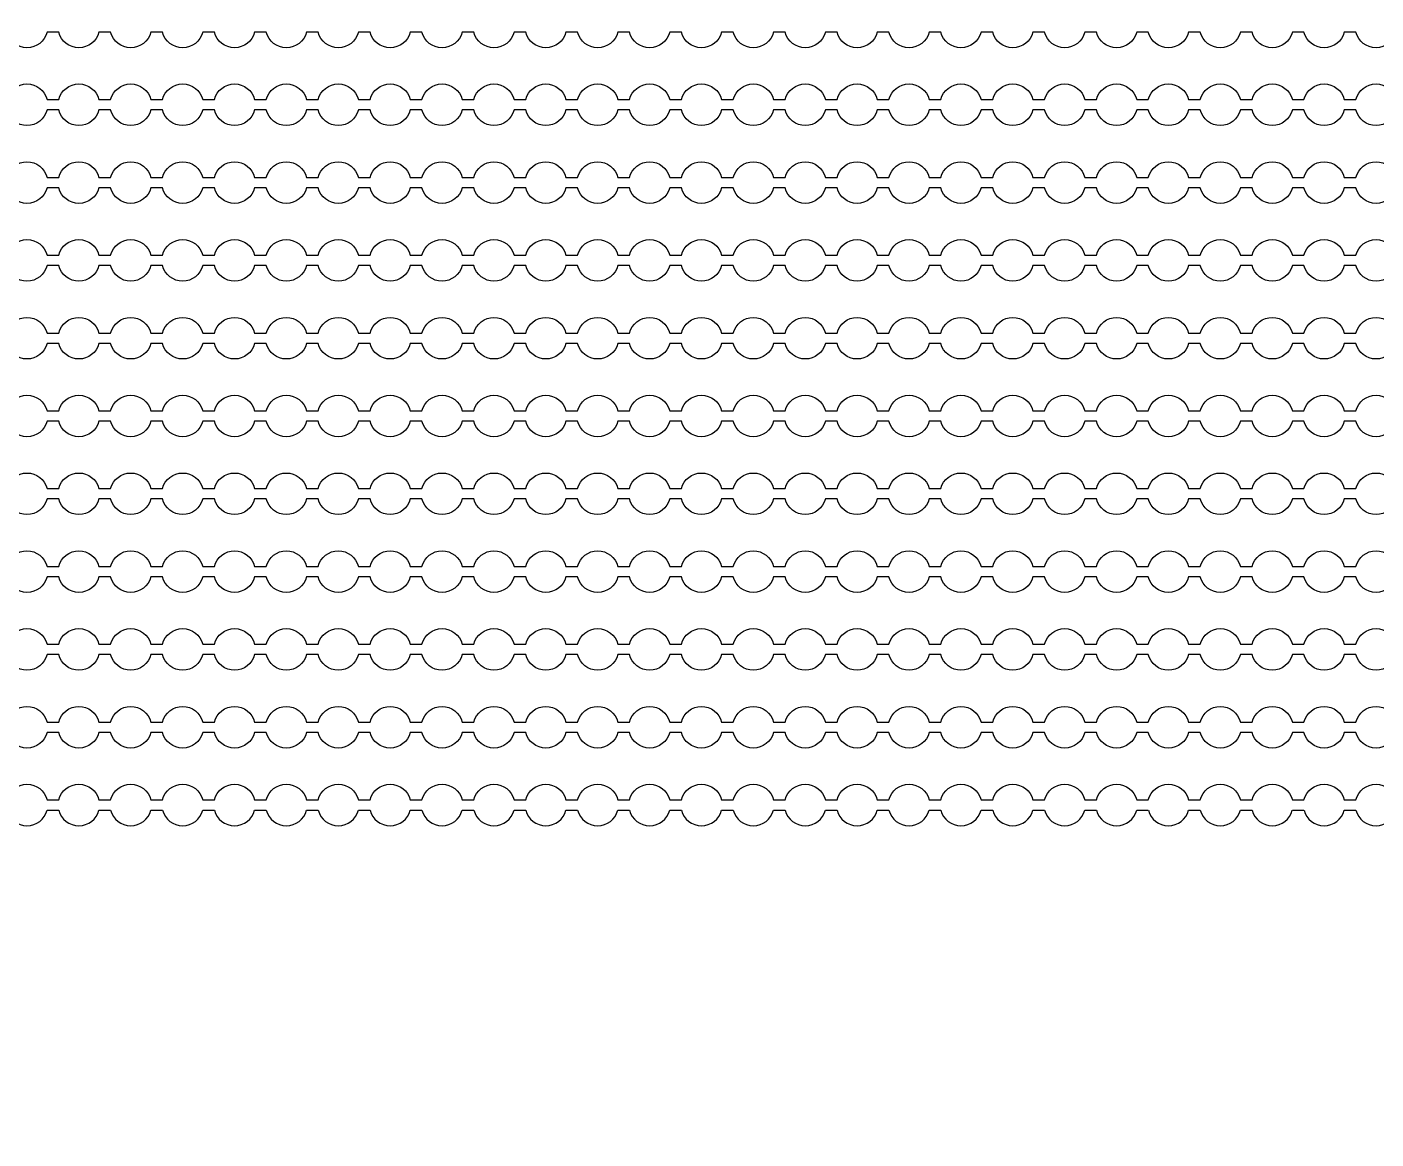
# Model space of a CAD drawing. Extents: x 4056 to 105656, y 4120 to 105720.
# Drawn here: x 66827 to 68127, y 44587 to 45659 of the extents above; entities that cross this region are included whole.
import ezdxf

# ---------------------------------------------------------------- set-up
doc = ezdxf.new("R2010")
doc.units = 13
doc.header["$MEASUREMENT"] = 0
doc.layers.add('Main Layer', color=7, linetype='Continuous', lineweight=0)

msp = doc.modelspace()

# ---------------------------------------------------------------- linework, layer by layer
for p, q in [((66846.5, 44903.9), (66857.7, 44903.9)), ((66896.5, 44903.9), (66907.7, 44903.9)), ((66946.5, 44903.9), (66957.7, 44903.9)), ((66996.5, 44903.9), (67007.7, 44903.9)), ((67046.5, 44903.9), (67057.7, 44903.9)), ((67096.5, 44903.9), (67107.7, 44903.9)), ((67146.5, 44903.9), (67157.7, 44903.9)), ((67196.5, 44903.9), (67207.7, 44903.9)), ((67246.5, 44903.9), (67257.7, 44903.9)), ((67296.5, 44903.9), (67307.7, 44903.9)), ((67346.5, 44903.9), (67357.7, 44903.9)), ((67396.5, 44903.9), (67407.7, 44903.9)), ((67446.5, 44903.9), (67457.7, 44903.9)), ((67496.5, 44903.9), (67507.7, 44903.9)), ((67546.5, 44903.9), (67557.7, 44903.9)), ((67596.5, 44903.9), (67607.7, 44903.9)), ((67646.5, 44903.9), (67657.7, 44903.9)), ((67696.5, 44903.9), (67707.7, 44903.9)), ((67746.5, 44903.9), (67757.7, 44903.9)), ((67796.5, 44903.9), (67807.7, 44903.9)), ((67846.5, 44903.9), (67857.7, 44903.9)), ((67896.5, 44903.9), (67907.7, 44903.9)), ((67946.5, 44903.9), (67957.7, 44903.9)), ((67996.5, 44903.9), (68007.7, 44903.9)), ((68046.5, 44903.9), (68057.7, 44903.9)), ((68096.5, 44903.9), (68107.7, 44903.9))]:
    msp.add_line(p, q)
for points in [[(68146.5, 45653.9, -0.774597), (68107.7, 45653.9), (68096.5, 45653.9, -0.774597), (68057.7, 45653.9), (68046.5, 45653.9, -0.774597), (68007.7, 45653.9), (67996.5, 45653.9, -0.774597), (67957.7, 45653.9), (67946.5, 45653.9, -0.774597), (67907.7, 45653.9), (67896.5, 45653.9, -0.774597), (67857.7, 45653.9), (67846.5, 45653.9, -0.774597), (67807.7, 45653.9), (67796.5, 45653.9, -0.774597), (67757.7, 45653.9), (67746.5, 45653.9, -0.774597), (67707.7, 45653.9), (67696.5, 45653.9, -0.774597), (67657.7, 45653.9), (67646.5, 45653.9, -0.774597), (67607.7, 45653.9), (67596.5, 45653.9, -0.774597), (67557.7, 45653.9), (67546.5, 45653.9, -0.774597), (67507.7, 45653.9), (67496.5, 45653.9, -0.774597), (67457.7, 45653.9), (67446.5, 45653.9, -0.774597), (67407.7, 45653.9), (67396.5, 45653.9, -0.774597), (67357.7, 45653.9), (67346.5, 45653.9, -0.774597), (67307.7, 45653.9), (67296.5, 45653.9, -0.774597), (67257.7, 45653.9), (67246.5, 45653.9, -0.774597), (67207.7, 45653.9), (67196.5, 45653.9, -0.774597), (67157.7, 45653.9), (67146.5, 45653.9, -0.774597), (67107.7, 45653.9), (67096.5, 45653.9, -0.774597), (67057.7, 45653.9), (67046.5, 45653.9, -0.774597), (67007.7, 45653.9), (66996.5, 45653.9, -0.774597), (66957.7, 45653.9), (66946.5, 45653.9, -0.774597), (66907.7, 45653.9), (66896.5, 45653.9, -0.774597), (66857.7, 45653.9), (66846.5, 45653.9, -0.774597), (66807.7, 45653.9)], [(66807.7, 45588.9, -0.774597), (66846.5, 45588.9), (66857.7, 45588.9, -0.774597), (66896.5, 45588.9), (66907.7, 45588.9, -0.774597), (66946.5, 45588.9), (66957.7, 45588.9, -0.774597), (66996.5, 45588.9), (67007.7, 45588.9, -0.774597), (67046.5, 45588.9), (67057.7, 45588.9, -0.774597), (67096.5, 45588.9), (67107.7, 45588.9, -0.774597), (67146.5, 45588.9), (67157.7, 45588.9, -0.774597), (67196.5, 45588.9), (67207.7, 45588.9, -0.774597), (67246.5, 45588.9), (67257.7, 45588.9, -0.774597), (67296.5, 45588.9), (67307.7, 45588.9, -0.774597), (67346.5, 45588.9), (67357.7, 45588.9, -0.774597), (67396.5, 45588.9), (67407.7, 45588.9, -0.774597), (67446.5, 45588.9), (67457.7, 45588.9, -0.774597), (67496.5, 45588.9), (67507.7, 45588.9, -0.774597), (67546.5, 45588.9), (67557.7, 45588.9, -0.774597), (67596.5, 45588.9), (67607.7, 45588.9, -0.774597), (67646.5, 45588.9), (67657.7, 45588.9, -0.774597), (67696.5, 45588.9), (67707.7, 45588.9, -0.774597), (67746.5, 45588.9), (67757.7, 45588.9, -0.774597), (67796.5, 45588.9), (67807.7, 45588.9, -0.774597), (67846.5, 45588.9), (67857.7, 45588.9, -0.774597), (67896.5, 45588.9), (67907.7, 45588.9, -0.774597), (67946.5, 45588.9), (67957.7, 45588.9, -0.774597), (67996.5, 45588.9), (68007.7, 45588.9, -0.774597), (68046.5, 45588.9), (68057.7, 45588.9, -0.774597), (68096.5, 45588.9), (68107.7, 45588.9, -0.774597), (68146.5, 45588.9)], [(68146.5, 45578.9, -0.774597), (68107.7, 45578.9), (68096.5, 45578.9, -0.774597), (68057.7, 45578.9), (68046.5, 45578.9, -0.774597), (68007.7, 45578.9), (67996.5, 45578.9, -0.774597), (67957.7, 45578.9), (67946.5, 45578.9, -0.774597), (67907.7, 45578.9), (67896.5, 45578.9, -0.774597), (67857.7, 45578.9), (67846.5, 45578.9, -0.774597), (67807.7, 45578.9), (67796.5, 45578.9, -0.774597), (67757.7, 45578.9), (67746.5, 45578.9, -0.774597), (67707.7, 45578.9), (67696.5, 45578.9, -0.774597), (67657.7, 45578.9), (67646.5, 45578.9, -0.774597), (67607.7, 45578.9), (67596.5, 45578.9, -0.774597), (67557.7, 45578.9), (67546.5, 45578.9, -0.774597), (67507.7, 45578.9), (67496.5, 45578.9, -0.774597), (67457.7, 45578.9), (67446.5, 45578.9, -0.774597), (67407.7, 45578.9), (67396.5, 45578.9, -0.774597), (67357.7, 45578.9), (67346.5, 45578.9, -0.774597), (67307.7, 45578.9), (67296.5, 45578.9, -0.774597), (67257.7, 45578.9), (67246.5, 45578.9, -0.774597), (67207.7, 45578.9), (67196.5, 45578.9, -0.774597), (67157.7, 45578.9), (67146.5, 45578.9, -0.774597), (67107.7, 45578.9), (67096.5, 45578.9, -0.774597), (67057.7, 45578.9), (67046.5, 45578.9, -0.774597), (67007.7, 45578.9), (66996.5, 45578.9, -0.774597), (66957.7, 45578.9), (66946.5, 45578.9, -0.774597), (66907.7, 45578.9), (66896.5, 45578.9, -0.774597), (66857.7, 45578.9), (66846.5, 45578.9, -0.774597), (66807.7, 45578.9)], [(66807.7, 45513.9, -0.774597), (66846.5, 45513.9), (66857.7, 45513.9, -0.774597), (66896.5, 45513.9), (66907.7, 45513.9, -0.774597), (66946.5, 45513.9), (66957.7, 45513.9, -0.774597), (66996.5, 45513.9), (67007.7, 45513.9, -0.774597), (67046.5, 45513.9), (67057.7, 45513.9, -0.774597), (67096.5, 45513.9), (67107.7, 45513.9, -0.774597), (67146.5, 45513.9), (67157.7, 45513.9, -0.774597), (67196.5, 45513.9), (67207.7, 45513.9, -0.774597), (67246.5, 45513.9), (67257.7, 45513.9, -0.774597), (67296.5, 45513.9), (67307.7, 45513.9, -0.774597), (67346.5, 45513.9), (67357.7, 45513.9, -0.774597), (67396.5, 45513.9), (67407.7, 45513.9, -0.774597), (67446.5, 45513.9), (67457.7, 45513.9, -0.774597), (67496.5, 45513.9), (67507.7, 45513.9, -0.774597), (67546.5, 45513.9), (67557.7, 45513.9, -0.774597), (67596.5, 45513.9), (67607.7, 45513.9, -0.774597), (67646.5, 45513.9), (67657.7, 45513.9, -0.774597), (67696.5, 45513.9), (67707.7, 45513.9, -0.774597), (67746.5, 45513.9), (67757.7, 45513.9, -0.774597), (67796.5, 45513.9), (67807.7, 45513.9, -0.774597), (67846.5, 45513.9), (67857.7, 45513.9, -0.774597), (67896.5, 45513.9), (67907.7, 45513.9, -0.774597), (67946.5, 45513.9), (67957.7, 45513.9, -0.774597), (67996.5, 45513.9), (68007.7, 45513.9, -0.774597), (68046.5, 45513.9), (68057.7, 45513.9, -0.774597), (68096.5, 45513.9), (68107.7, 45513.9, -0.774597), (68146.5, 45513.9)], [(68146.5, 45503.9, -0.774597), (68107.7, 45503.9), (68096.5, 45503.9, -0.774597), (68057.7, 45503.9), (68046.5, 45503.9, -0.774597), (68007.7, 45503.9), (67996.5, 45503.9, -0.774597), (67957.7, 45503.9), (67946.5, 45503.9, -0.774597), (67907.7, 45503.9), (67896.5, 45503.9, -0.774597), (67857.7, 45503.9), (67846.5, 45503.9, -0.774597), (67807.7, 45503.9), (67796.5, 45503.9, -0.774597), (67757.7, 45503.9), (67746.5, 45503.9, -0.774597), (67707.7, 45503.9), (67696.5, 45503.9, -0.774597), (67657.7, 45503.9), (67646.5, 45503.9, -0.774597), (67607.7, 45503.9), (67596.5, 45503.9, -0.774597), (67557.7, 45503.9), (67546.5, 45503.9, -0.774597), (67507.7, 45503.9), (67496.5, 45503.9, -0.774597), (67457.7, 45503.9), (67446.5, 45503.9, -0.774597), (67407.7, 45503.9), (67396.5, 45503.9, -0.774597), (67357.7, 45503.9), (67346.5, 45503.9, -0.774597), (67307.7, 45503.9), (67296.5, 45503.9, -0.774597), (67257.7, 45503.9), (67246.5, 45503.9, -0.774597), (67207.7, 45503.9), (67196.5, 45503.9, -0.774597), (67157.7, 45503.9), (67146.5, 45503.9, -0.774597), (67107.7, 45503.9), (67096.5, 45503.9, -0.774597), (67057.7, 45503.9), (67046.5, 45503.9, -0.774597), (67007.7, 45503.9), (66996.5, 45503.9, -0.774597), (66957.7, 45503.9), (66946.5, 45503.9, -0.774597), (66907.7, 45503.9), (66896.5, 45503.9, -0.774597), (66857.7, 45503.9), (66846.5, 45503.9, -0.774597), (66807.7, 45503.9)], [(66807.7, 45438.9, -0.774597), (66846.5, 45438.9), (66857.7, 45438.9, -0.774597), (66896.5, 45438.9), (66907.7, 45438.9, -0.774597), (66946.5, 45438.9), (66957.7, 45438.9, -0.774597), (66996.5, 45438.9), (67007.7, 45438.9, -0.774597), (67046.5, 45438.9), (67057.7, 45438.9, -0.774597), (67096.5, 45438.9), (67107.7, 45438.9, -0.774597), (67146.5, 45438.9), (67157.7, 45438.9, -0.774597), (67196.5, 45438.9), (67207.7, 45438.9, -0.774597), (67246.5, 45438.9), (67257.7, 45438.9, -0.774597), (67296.5, 45438.9), (67307.7, 45438.9, -0.774597), (67346.5, 45438.9), (67357.7, 45438.9, -0.774597), (67396.5, 45438.9), (67407.7, 45438.9, -0.774597), (67446.5, 45438.9), (67457.7, 45438.9, -0.774597), (67496.5, 45438.9), (67507.7, 45438.9, -0.774597), (67546.5, 45438.9), (67557.7, 45438.9, -0.774597), (67596.5, 45438.9), (67607.7, 45438.9, -0.774597), (67646.5, 45438.9), (67657.7, 45438.9, -0.774597), (67696.5, 45438.9), (67707.7, 45438.9, -0.774597), (67746.5, 45438.9), (67757.7, 45438.9, -0.774597), (67796.5, 45438.9), (67807.7, 45438.9, -0.774597), (67846.5, 45438.9), (67857.7, 45438.9, -0.774597), (67896.5, 45438.9), (67907.7, 45438.9, -0.774597), (67946.5, 45438.9), (67957.7, 45438.9, -0.774597), (67996.5, 45438.9), (68007.7, 45438.9, -0.774597), (68046.5, 45438.9), (68057.7, 45438.9, -0.774597), (68096.5, 45438.9), (68107.7, 45438.9, -0.774597), (68146.5, 45438.9)], [(68146.5, 45428.9, -0.774597), (68107.7, 45428.9), (68096.5, 45428.9, -0.774597), (68057.7, 45428.9), (68046.5, 45428.9, -0.774597), (68007.7, 45428.9), (67996.5, 45428.9, -0.774597), (67957.7, 45428.9), (67946.5, 45428.9, -0.774597), (67907.7, 45428.9), (67896.5, 45428.9, -0.774597), (67857.7, 45428.9), (67846.5, 45428.9, -0.774597), (67807.7, 45428.9), (67796.5, 45428.9, -0.774597), (67757.7, 45428.9), (67746.5, 45428.9, -0.774597), (67707.7, 45428.9), (67696.5, 45428.9, -0.774597), (67657.7, 45428.9), (67646.5, 45428.9, -0.774597), (67607.7, 45428.9), (67596.5, 45428.9, -0.774597), (67557.7, 45428.9), (67546.5, 45428.9, -0.774597), (67507.7, 45428.9), (67496.5, 45428.9, -0.774597), (67457.7, 45428.9), (67446.5, 45428.9, -0.774597), (67407.7, 45428.9), (67396.5, 45428.9, -0.774597), (67357.7, 45428.9), (67346.5, 45428.9, -0.774597), (67307.7, 45428.9), (67296.5, 45428.9, -0.774597), (67257.7, 45428.9), (67246.5, 45428.9, -0.774597), (67207.7, 45428.9), (67196.5, 45428.9, -0.774597), (67157.7, 45428.9), (67146.5, 45428.9, -0.774597), (67107.7, 45428.9), (67096.5, 45428.9, -0.774597), (67057.7, 45428.9), (67046.5, 45428.9, -0.774597), (67007.7, 45428.9), (66996.5, 45428.9, -0.774597), (66957.7, 45428.9), (66946.5, 45428.9, -0.774597), (66907.7, 45428.9), (66896.5, 45428.9, -0.774597), (66857.7, 45428.9), (66846.5, 45428.9, -0.774597), (66807.7, 45428.9)], [(66807.7, 45363.9, -0.774597), (66846.5, 45363.9), (66857.7, 45363.9, -0.774597), (66896.5, 45363.9), (66907.7, 45363.9, -0.774597), (66946.5, 45363.9), (66957.7, 45363.9, -0.774597), (66996.5, 45363.9), (67007.7, 45363.9, -0.774597), (67046.5, 45363.9), (67057.7, 45363.9, -0.774597), (67096.5, 45363.9), (67107.7, 45363.9, -0.774597), (67146.5, 45363.9), (67157.7, 45363.9, -0.774597), (67196.5, 45363.9), (67207.7, 45363.9, -0.774597), (67246.5, 45363.9), (67257.7, 45363.9, -0.774597), (67296.5, 45363.9), (67307.7, 45363.9, -0.774597), (67346.5, 45363.9), (67357.7, 45363.9, -0.774597), (67396.5, 45363.9), (67407.7, 45363.9, -0.774597), (67446.5, 45363.9), (67457.7, 45363.9, -0.774597), (67496.5, 45363.9), (67507.7, 45363.9, -0.774597), (67546.5, 45363.9), (67557.7, 45363.9, -0.774597), (67596.5, 45363.9), (67607.7, 45363.9, -0.774597), (67646.5, 45363.9), (67657.7, 45363.9, -0.774597), (67696.5, 45363.9), (67707.7, 45363.9, -0.774597), (67746.5, 45363.9), (67757.7, 45363.9, -0.774597), (67796.5, 45363.9), (67807.7, 45363.9, -0.774597), (67846.5, 45363.9), (67857.7, 45363.9, -0.774597), (67896.5, 45363.9), (67907.7, 45363.9, -0.774597), (67946.5, 45363.9), (67957.7, 45363.9, -0.774597), (67996.5, 45363.9), (68007.7, 45363.9, -0.774597), (68046.5, 45363.9), (68057.7, 45363.9, -0.774597), (68096.5, 45363.9), (68107.7, 45363.9, -0.774597), (68146.5, 45363.9)], [(68146.5, 45353.9, -0.774597), (68107.7, 45353.9), (68096.5, 45353.9, -0.774597), (68057.7, 45353.9), (68046.5, 45353.9, -0.774597), (68007.7, 45353.9), (67996.5, 45353.9, -0.774597), (67957.7, 45353.9), (67946.5, 45353.9, -0.774597), (67907.7, 45353.9), (67896.5, 45353.9, -0.774597), (67857.7, 45353.9), (67846.5, 45353.9, -0.774597), (67807.7, 45353.9), (67796.5, 45353.9, -0.774597), (67757.7, 45353.9), (67746.5, 45353.9, -0.774597), (67707.7, 45353.9), (67696.5, 45353.9, -0.774597), (67657.7, 45353.9), (67646.5, 45353.9, -0.774597), (67607.7, 45353.9), (67596.5, 45353.9, -0.774597), (67557.7, 45353.9), (67546.5, 45353.9, -0.774597), (67507.7, 45353.9), (67496.5, 45353.9, -0.774597), (67457.7, 45353.9), (67446.5, 45353.9, -0.774597), (67407.7, 45353.9), (67396.5, 45353.9, -0.774597), (67357.7, 45353.9), (67346.5, 45353.9, -0.774597), (67307.7, 45353.9), (67296.5, 45353.9, -0.774597), (67257.7, 45353.9), (67246.5, 45353.9, -0.774597), (67207.7, 45353.9), (67196.5, 45353.9, -0.774597), (67157.7, 45353.9), (67146.5, 45353.9, -0.774597), (67107.7, 45353.9), (67096.5, 45353.9, -0.774597), (67057.7, 45353.9), (67046.5, 45353.9, -0.774597), (67007.7, 45353.9), (66996.5, 45353.9, -0.774597), (66957.7, 45353.9), (66946.5, 45353.9, -0.774597), (66907.7, 45353.9), (66896.5, 45353.9, -0.774597), (66857.7, 45353.9), (66846.5, 45353.9, -0.774597), (66807.7, 45353.9)], [(66807.7, 45288.9, -0.774597), (66846.5, 45288.9), (66857.7, 45288.9, -0.774597), (66896.5, 45288.9), (66907.7, 45288.9, -0.774597), (66946.5, 45288.9), (66957.7, 45288.9, -0.774597), (66996.5, 45288.9), (67007.7, 45288.9, -0.774597), (67046.5, 45288.9), (67057.7, 45288.9, -0.774597), (67096.5, 45288.9), (67107.7, 45288.9, -0.774597), (67146.5, 45288.9), (67157.7, 45288.9, -0.774597), (67196.5, 45288.9), (67207.7, 45288.9, -0.774597), (67246.5, 45288.9), (67257.7, 45288.9, -0.774597), (67296.5, 45288.9), (67307.7, 45288.9, -0.774597), (67346.5, 45288.9), (67357.7, 45288.9, -0.774597), (67396.5, 45288.9), (67407.7, 45288.9, -0.774597), (67446.5, 45288.9), (67457.7, 45288.9, -0.774597), (67496.5, 45288.9), (67507.7, 45288.9, -0.774597), (67546.5, 45288.9), (67557.7, 45288.9, -0.774597), (67596.5, 45288.9), (67607.7, 45288.9, -0.774597), (67646.5, 45288.9), (67657.7, 45288.9, -0.774597), (67696.5, 45288.9), (67707.7, 45288.9, -0.774597), (67746.5, 45288.9), (67757.7, 45288.9, -0.774597), (67796.5, 45288.9), (67807.7, 45288.9, -0.774597), (67846.5, 45288.9), (67857.7, 45288.9, -0.774597), (67896.5, 45288.9), (67907.7, 45288.9, -0.774597), (67946.5, 45288.9), (67957.7, 45288.9, -0.774597), (67996.5, 45288.9), (68007.7, 45288.9, -0.774597), (68046.5, 45288.9), (68057.7, 45288.9, -0.774597), (68096.5, 45288.9), (68107.7, 45288.9, -0.774597), (68146.5, 45288.9)], [(68146.5, 45278.9, -0.774597), (68107.7, 45278.9), (68096.5, 45278.9, -0.774597), (68057.7, 45278.9), (68046.5, 45278.9, -0.774597), (68007.7, 45278.9), (67996.5, 45278.9, -0.774597), (67957.7, 45278.9), (67946.5, 45278.9, -0.774597), (67907.7, 45278.9), (67896.5, 45278.9, -0.774597), (67857.7, 45278.9), (67846.5, 45278.9, -0.774597), (67807.7, 45278.9), (67796.5, 45278.9, -0.774597), (67757.7, 45278.9), (67746.5, 45278.9, -0.774597), (67707.7, 45278.9), (67696.5, 45278.9, -0.774597), (67657.7, 45278.9), (67646.5, 45278.9, -0.774597), (67607.7, 45278.9), (67596.5, 45278.9, -0.774597), (67557.7, 45278.9), (67546.5, 45278.9, -0.774597), (67507.7, 45278.9), (67496.5, 45278.9, -0.774597), (67457.7, 45278.9), (67446.5, 45278.9, -0.774597), (67407.7, 45278.9), (67396.5, 45278.9, -0.774597), (67357.7, 45278.9), (67346.5, 45278.9, -0.774597), (67307.7, 45278.9), (67296.5, 45278.9, -0.774597), (67257.7, 45278.9), (67246.5, 45278.9, -0.774597), (67207.7, 45278.9), (67196.5, 45278.9, -0.774597), (67157.7, 45278.9), (67146.5, 45278.9, -0.774597), (67107.7, 45278.9), (67096.5, 45278.9, -0.774597), (67057.7, 45278.9), (67046.5, 45278.9, -0.774597), (67007.7, 45278.9), (66996.5, 45278.9, -0.774597), (66957.7, 45278.9), (66946.5, 45278.9, -0.774597), (66907.7, 45278.9), (66896.5, 45278.9, -0.774597), (66857.7, 45278.9), (66846.5, 45278.9, -0.774597), (66807.7, 45278.9)], [(66807.7, 45213.9, -0.774597), (66846.5, 45213.9), (66857.7, 45213.9, -0.774597), (66896.5, 45213.9), (66907.7, 45213.9, -0.774597), (66946.5, 45213.9), (66957.7, 45213.9, -0.774597), (66996.5, 45213.9), (67007.7, 45213.9, -0.774597), (67046.5, 45213.9), (67057.7, 45213.9, -0.774597), (67096.5, 45213.9), (67107.7, 45213.9, -0.774597), (67146.5, 45213.9), (67157.7, 45213.9, -0.774597), (67196.5, 45213.9), (67207.7, 45213.9, -0.774597), (67246.5, 45213.9), (67257.7, 45213.9, -0.774597), (67296.5, 45213.9), (67307.7, 45213.9, -0.774597), (67346.5, 45213.9), (67357.7, 45213.9, -0.774597), (67396.5, 45213.9), (67407.7, 45213.9, -0.774597), (67446.5, 45213.9), (67457.7, 45213.9, -0.774597), (67496.5, 45213.9), (67507.7, 45213.9, -0.774597), (67546.5, 45213.9), (67557.7, 45213.9, -0.774597), (67596.5, 45213.9), (67607.7, 45213.9, -0.774597), (67646.5, 45213.9), (67657.7, 45213.9, -0.774597), (67696.5, 45213.9), (67707.7, 45213.9, -0.774597), (67746.5, 45213.9), (67757.7, 45213.9, -0.774597), (67796.5, 45213.9), (67807.7, 45213.9, -0.774597), (67846.5, 45213.9), (67857.7, 45213.9, -0.774597), (67896.5, 45213.9), (67907.7, 45213.9, -0.774597), (67946.5, 45213.9), (67957.7, 45213.9, -0.774597), (67996.5, 45213.9), (68007.7, 45213.9, -0.774597), (68046.5, 45213.9), (68057.7, 45213.9, -0.774597), (68096.5, 45213.9), (68107.7, 45213.9, -0.774597), (68146.5, 45213.9)], [(68146.5, 45203.9, -0.774597), (68107.7, 45203.9), (68096.5, 45203.9, -0.774597), (68057.7, 45203.9), (68046.5, 45203.9, -0.774597), (68007.7, 45203.9), (67996.5, 45203.9, -0.774597), (67957.7, 45203.9), (67946.5, 45203.9, -0.774597), (67907.7, 45203.9), (67896.5, 45203.9, -0.774597), (67857.7, 45203.9), (67846.5, 45203.9, -0.774597), (67807.7, 45203.9), (67796.5, 45203.9, -0.774597), (67757.7, 45203.9), (67746.5, 45203.9, -0.774597), (67707.7, 45203.9), (67696.5, 45203.9, -0.774597), (67657.7, 45203.9), (67646.5, 45203.9, -0.774597), (67607.7, 45203.9), (67596.5, 45203.9, -0.774597), (67557.7, 45203.9), (67546.5, 45203.9, -0.774597), (67507.7, 45203.9), (67496.5, 45203.9, -0.774597), (67457.7, 45203.9), (67446.5, 45203.9, -0.774597), (67407.7, 45203.9), (67396.5, 45203.9, -0.774597), (67357.7, 45203.9), (67346.5, 45203.9, -0.774597), (67307.7, 45203.9), (67296.5, 45203.9, -0.774597), (67257.7, 45203.9), (67246.5, 45203.9, -0.774597), (67207.7, 45203.9), (67196.5, 45203.9, -0.774597), (67157.7, 45203.9), (67146.5, 45203.9, -0.774597), (67107.7, 45203.9), (67096.5, 45203.9, -0.774597), (67057.7, 45203.9), (67046.5, 45203.9, -0.774597), (67007.7, 45203.9), (66996.5, 45203.9, -0.774597), (66957.7, 45203.9), (66946.5, 45203.9, -0.774597), (66907.7, 45203.9), (66896.5, 45203.9, -0.774597), (66857.7, 45203.9), (66846.5, 45203.9, -0.774597), (66807.7, 45203.9)], [(66807.7, 45138.9, -0.774597), (66846.5, 45138.9), (66857.7, 45138.9, -0.774597), (66896.5, 45138.9), (66907.7, 45138.9, -0.774597), (66946.5, 45138.9), (66957.7, 45138.9, -0.774597), (66996.5, 45138.9), (67007.7, 45138.9, -0.774597), (67046.5, 45138.9), (67057.7, 45138.9, -0.774597), (67096.5, 45138.9), (67107.7, 45138.9, -0.774597), (67146.5, 45138.9), (67157.7, 45138.9, -0.774597), (67196.5, 45138.9), (67207.7, 45138.9, -0.774597), (67246.5, 45138.9), (67257.7, 45138.9, -0.774597), (67296.5, 45138.9), (67307.7, 45138.9, -0.774597), (67346.5, 45138.9), (67357.7, 45138.9, -0.774597), (67396.5, 45138.9), (67407.7, 45138.9, -0.774597), (67446.5, 45138.9), (67457.7, 45138.9, -0.774597), (67496.5, 45138.9), (67507.7, 45138.9, -0.774597), (67546.5, 45138.9), (67557.7, 45138.9, -0.774597), (67596.5, 45138.9), (67607.7, 45138.9, -0.774597), (67646.5, 45138.9), (67657.7, 45138.9, -0.774597), (67696.5, 45138.9), (67707.7, 45138.9, -0.774597), (67746.5, 45138.9), (67757.7, 45138.9, -0.774597), (67796.5, 45138.9), (67807.7, 45138.9, -0.774597), (67846.5, 45138.9), (67857.7, 45138.9, -0.774597), (67896.5, 45138.9), (67907.7, 45138.9, -0.774597), (67946.5, 45138.9), (67957.7, 45138.9, -0.774597), (67996.5, 45138.9), (68007.7, 45138.9, -0.774597), (68046.5, 45138.9), (68057.7, 45138.9, -0.774597), (68096.5, 45138.9), (68107.7, 45138.9, -0.774597), (68146.5, 45138.9)], [(68146.5, 45128.9, -0.774597), (68107.7, 45128.9), (68096.5, 45128.9, -0.774597), (68057.7, 45128.9), (68046.5, 45128.9, -0.774597), (68007.7, 45128.9), (67996.5, 45128.9, -0.774597), (67957.7, 45128.9), (67946.5, 45128.9, -0.774597), (67907.7, 45128.9), (67896.5, 45128.9, -0.774597), (67857.7, 45128.9), (67846.5, 45128.9, -0.774597), (67807.7, 45128.9), (67796.5, 45128.9, -0.774597), (67757.7, 45128.9), (67746.5, 45128.9, -0.774597), (67707.7, 45128.9), (67696.5, 45128.9, -0.774597), (67657.7, 45128.9), (67646.5, 45128.9, -0.774597), (67607.7, 45128.9), (67596.5, 45128.9, -0.774597), (67557.7, 45128.9), (67546.5, 45128.9, -0.774597), (67507.7, 45128.9), (67496.5, 45128.9, -0.774597), (67457.7, 45128.9), (67446.5, 45128.9, -0.774597), (67407.7, 45128.9), (67396.5, 45128.9, -0.774597), (67357.7, 45128.9), (67346.5, 45128.9, -0.774597), (67307.7, 45128.9), (67296.5, 45128.9, -0.774597), (67257.7, 45128.9), (67246.5, 45128.9, -0.774597), (67207.7, 45128.9), (67196.5, 45128.9, -0.774597), (67157.7, 45128.9), (67146.5, 45128.9, -0.774597), (67107.7, 45128.9), (67096.5, 45128.9, -0.774597), (67057.7, 45128.9), (67046.5, 45128.9, -0.774597), (67007.7, 45128.9), (66996.5, 45128.9, -0.774597), (66957.7, 45128.9), (66946.5, 45128.9, -0.774597), (66907.7, 45128.9), (66896.5, 45128.9, -0.774597), (66857.7, 45128.9), (66846.5, 45128.9, -0.774597), (66807.7, 45128.9)], [(66807.7, 45063.9, -0.774597), (66846.5, 45063.9), (66857.7, 45063.9, -0.774597), (66896.5, 45063.9), (66907.7, 45063.9, -0.774597), (66946.5, 45063.9), (66957.7, 45063.9, -0.774597), (66996.5, 45063.9), (67007.7, 45063.9, -0.774597), (67046.5, 45063.9), (67057.7, 45063.9, -0.774597), (67096.5, 45063.9), (67107.7, 45063.9, -0.774597), (67146.5, 45063.9), (67157.7, 45063.9, -0.774597), (67196.5, 45063.9), (67207.7, 45063.9, -0.774597), (67246.5, 45063.9), (67257.7, 45063.9, -0.774597), (67296.5, 45063.9), (67307.7, 45063.9, -0.774597), (67346.5, 45063.9), (67357.7, 45063.9, -0.774597), (67396.5, 45063.9), (67407.7, 45063.9, -0.774597), (67446.5, 45063.9), (67457.7, 45063.9, -0.774597), (67496.5, 45063.9), (67507.7, 45063.9, -0.774597), (67546.5, 45063.9), (67557.7, 45063.9, -0.774597), (67596.5, 45063.9), (67607.7, 45063.9, -0.774597), (67646.5, 45063.9), (67657.7, 45063.9, -0.774597), (67696.5, 45063.9), (67707.7, 45063.9, -0.774597), (67746.5, 45063.9), (67757.7, 45063.9, -0.774597), (67796.5, 45063.9), (67807.7, 45063.9, -0.774597), (67846.5, 45063.9), (67857.7, 45063.9, -0.774597), (67896.5, 45063.9), (67907.7, 45063.9, -0.774597), (67946.5, 45063.9), (67957.7, 45063.9, -0.774597), (67996.5, 45063.9), (68007.7, 45063.9, -0.774597), (68046.5, 45063.9), (68057.7, 45063.9, -0.774597), (68096.5, 45063.9), (68107.7, 45063.9, -0.774597), (68146.5, 45063.9)], [(68146.5, 45053.9, -0.774597), (68107.7, 45053.9), (68096.5, 45053.9, -0.774597), (68057.7, 45053.9), (68046.5, 45053.9, -0.774597), (68007.7, 45053.9), (67996.5, 45053.9, -0.774597), (67957.7, 45053.9), (67946.5, 45053.9, -0.774597), (67907.7, 45053.9), (67896.5, 45053.9, -0.774597), (67857.7, 45053.9), (67846.5, 45053.9, -0.774597), (67807.7, 45053.9), (67796.5, 45053.9, -0.774597), (67757.7, 45053.9), (67746.5, 45053.9, -0.774597), (67707.7, 45053.9), (67696.5, 45053.9, -0.774597), (67657.7, 45053.9), (67646.5, 45053.9, -0.774597), (67607.7, 45053.9), (67596.5, 45053.9, -0.774597), (67557.7, 45053.9), (67546.5, 45053.9, -0.774597), (67507.7, 45053.9), (67496.5, 45053.9, -0.774597), (67457.7, 45053.9), (67446.5, 45053.9, -0.774597), (67407.7, 45053.9), (67396.5, 45053.9, -0.774597), (67357.7, 45053.9), (67346.5, 45053.9, -0.774597), (67307.7, 45053.9), (67296.5, 45053.9, -0.774597), (67257.7, 45053.9), (67246.5, 45053.9, -0.774597), (67207.7, 45053.9), (67196.5, 45053.9, -0.774597), (67157.7, 45053.9), (67146.5, 45053.9, -0.774597), (67107.7, 45053.9), (67096.5, 45053.9, -0.774597), (67057.7, 45053.9), (67046.5, 45053.9, -0.774597), (67007.7, 45053.9), (66996.5, 45053.9, -0.774597), (66957.7, 45053.9), (66946.5, 45053.9, -0.774597), (66907.7, 45053.9), (66896.5, 45053.9, -0.774597), (66857.7, 45053.9), (66846.5, 45053.9, -0.774597), (66807.7, 45053.9)], [(66807.7, 44988.9, -0.774597), (66846.5, 44988.9), (66857.7, 44988.9, -0.774597), (66896.5, 44988.9), (66907.7, 44988.9, -0.774597), (66946.5, 44988.9), (66957.7, 44988.9, -0.774597), (66996.5, 44988.9), (67007.7, 44988.9, -0.774597), (67046.5, 44988.9), (67057.7, 44988.9, -0.774597), (67096.5, 44988.9), (67107.7, 44988.9, -0.774597), (67146.5, 44988.9), (67157.7, 44988.9, -0.774597), (67196.5, 44988.9), (67207.7, 44988.9, -0.774597), (67246.5, 44988.9), (67257.7, 44988.9, -0.774597), (67296.5, 44988.9), (67307.7, 44988.9, -0.774597), (67346.5, 44988.9), (67357.7, 44988.9, -0.774597), (67396.5, 44988.9), (67407.7, 44988.9, -0.774597), (67446.5, 44988.9), (67457.7, 44988.9, -0.774597), (67496.5, 44988.9), (67507.7, 44988.9, -0.774597), (67546.5, 44988.9), (67557.7, 44988.9, -0.774597), (67596.5, 44988.9), (67607.7, 44988.9, -0.774597), (67646.5, 44988.9), (67657.7, 44988.9, -0.774597), (67696.5, 44988.9), (67707.7, 44988.9, -0.774597), (67746.5, 44988.9), (67757.7, 44988.9, -0.774597), (67796.5, 44988.9), (67807.7, 44988.9, -0.774597), (67846.5, 44988.9), (67857.7, 44988.9, -0.774597), (67896.5, 44988.9), (67907.7, 44988.9, -0.774597), (67946.5, 44988.9), (67957.7, 44988.9, -0.774597), (67996.5, 44988.9), (68007.7, 44988.9, -0.774597), (68046.5, 44988.9), (68057.7, 44988.9, -0.774597), (68096.5, 44988.9), (68107.7, 44988.9, -0.774597), (68146.5, 44988.9)], [(68146.5, 44978.9, -0.774597), (68107.7, 44978.9), (68096.5, 44978.9, -0.774597), (68057.7, 44978.9), (68046.5, 44978.9, -0.774597), (68007.7, 44978.9), (67996.5, 44978.9, -0.774597), (67957.7, 44978.9), (67946.5, 44978.9, -0.774597), (67907.7, 44978.9), (67896.5, 44978.9, -0.774597), (67857.7, 44978.9), (67846.5, 44978.9, -0.774597), (67807.7, 44978.9), (67796.5, 44978.9, -0.774597), (67757.7, 44978.9), (67746.5, 44978.9, -0.774597), (67707.7, 44978.9), (67696.5, 44978.9, -0.774597), (67657.7, 44978.9), (67646.5, 44978.9, -0.774597), (67607.7, 44978.9), (67596.5, 44978.9, -0.774597), (67557.7, 44978.9), (67546.5, 44978.9, -0.774597), (67507.7, 44978.9), (67496.5, 44978.9, -0.774597), (67457.7, 44978.9), (67446.5, 44978.9, -0.774597), (67407.7, 44978.9), (67396.5, 44978.9, -0.774597), (67357.7, 44978.9), (67346.5, 44978.9, -0.774597), (67307.7, 44978.9), (67296.5, 44978.9, -0.774597), (67257.7, 44978.9), (67246.5, 44978.9, -0.774597), (67207.7, 44978.9), (67196.5, 44978.9, -0.774597), (67157.7, 44978.9), (67146.5, 44978.9, -0.774597), (67107.7, 44978.9), (67096.5, 44978.9, -0.774597), (67057.7, 44978.9), (67046.5, 44978.9, -0.774597), (67007.7, 44978.9), (66996.5, 44978.9, -0.774597), (66957.7, 44978.9), (66946.5, 44978.9, -0.774597), (66907.7, 44978.9), (66896.5, 44978.9, -0.774597), (66857.7, 44978.9), (66846.5, 44978.9, -0.774597), (66807.7, 44978.9)], [(66807.7, 44913.9, -0.774597), (66846.5, 44913.9), (66857.7, 44913.9, -0.774597), (66896.5, 44913.9), (66907.7, 44913.9, -0.774597), (66946.5, 44913.9), (66957.7, 44913.9, -0.774597), (66996.5, 44913.9), (67007.7, 44913.9, -0.774597), (67046.5, 44913.9), (67057.7, 44913.9, -0.774597), (67096.5, 44913.9), (67107.7, 44913.9, -0.774597), (67146.5, 44913.9), (67157.7, 44913.9, -0.774597), (67196.5, 44913.9), (67207.7, 44913.9, -0.774597), (67246.5, 44913.9), (67257.7, 44913.9, -0.774597), (67296.5, 44913.9), (67307.7, 44913.9, -0.774597), (67346.5, 44913.9), (67357.7, 44913.9, -0.774597), (67396.5, 44913.9), (67407.7, 44913.9, -0.774597), (67446.5, 44913.9), (67457.7, 44913.9, -0.774597), (67496.5, 44913.9), (67507.7, 44913.9, -0.774597), (67546.5, 44913.9), (67557.7, 44913.9, -0.774597), (67596.5, 44913.9), (67607.7, 44913.9, -0.774597), (67646.5, 44913.9), (67657.7, 44913.9, -0.774597), (67696.5, 44913.9), (67707.7, 44913.9, -0.774597), (67746.5, 44913.9), (67757.7, 44913.9, -0.774597), (67796.5, 44913.9), (67807.7, 44913.9, -0.774597), (67846.5, 44913.9), (67857.7, 44913.9, -0.774597), (67896.5, 44913.9), (67907.7, 44913.9, -0.774597), (67946.5, 44913.9), (67957.7, 44913.9, -0.774597), (67996.5, 44913.9), (68007.7, 44913.9, -0.774597), (68046.5, 44913.9), (68057.7, 44913.9, -0.774597), (68096.5, 44913.9), (68107.7, 44913.9, -0.774597), (68146.5, 44913.9)]]:
    msp.add_lwpolyline(points, format="xyb")
for centre in [(66827.1, 44908.9), (66877.1, 44908.9), (66927.1, 44908.9), (66977.1, 44908.9), (67027.1, 44908.9), (67077.1, 44908.9), (67127.1, 44908.9), (67177.1, 44908.9), (67227.1, 44908.9), (67277.1, 44908.9), (67327.1, 44908.9), (67377.1, 44908.9), (67427.1, 44908.9), (67477.1, 44908.9), (67527.1, 44908.9), (67577.1, 44908.9), (67627.1, 44908.9), (67677.1, 44908.9), (67727.1, 44908.9), (67777.1, 44908.9), (67827.1, 44908.9), (67877.1, 44908.9), (67927.1, 44908.9), (67977.1, 44908.9), (68027.1, 44908.9), (68077.1, 44908.9), (68127.1, 44908.9)]:
    msp.add_arc(centre, 20, 194.4775, 345.5225)
at = {"layer": 'Main Layer'}
msp.add_circle((54856, 54920.5), 50800, dxfattribs=at)

doc.saveas('drawing.dxf')
